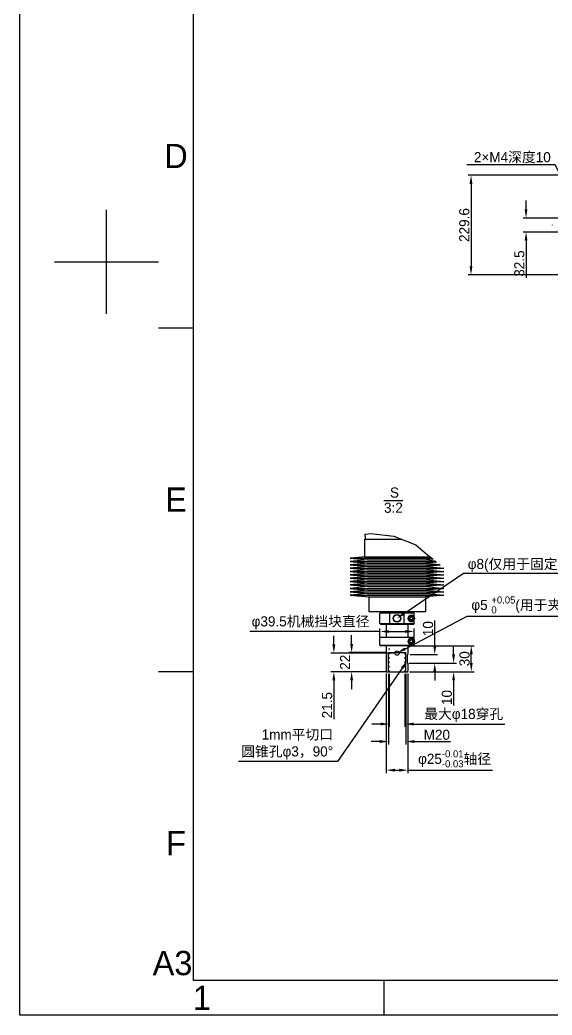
# Model space of a CAD drawing. Header units: millimetres. Extents: x 4086 to 8300, y 123 to 1549.
# Drawn here: x 6284 to 6652, y 124 to 812 of the extents above; entities that cross this region are included whole.
import ezdxf
from ezdxf import colors
from ezdxf.entities.mleader import LeaderData, LeaderLine
from ezdxf.enums import TextEntityAlignment as Align
from ezdxf.math import Vec2, Vec3

# ---------------------------------------------------------------- set-up
doc = ezdxf.new("R2010")
doc.units = ezdxf.units.MM
doc.linetypes.add('ACAD_ISO03W100', pattern=[30, 12, -18])
doc.layers.add('尺寸标注', color=7, linetype='Continuous')
doc.layers.add('模板', color=7, linetype='Continuous')
doc.layers.add('虚线层', color=7, linetype='ACAD_ISO03W100', lineweight=0)
doc.layers.add('轮廓实线层', color=7, linetype='Continuous', lineweight=30)
doc.styles.add('思源黑', font='SourceHanSansCN-Normal.ttf')
doc.dimstyles.new('尺寸标注_3_10比例', dxfattribs={"dimtxt": 7, "dimasz": 6, "dimexe": 2, "dimexo": 1.5, "dimgap": 1, "dimtad": 1, "dimdec": 1, "dimlfac": 3.333333, "dimdsep": 46, "dimtxsty": '思源黑', "dimcen": 0.09, "dimadec": 0, "dimazin": 0, "dimtp": 0.01, "dimtm": 0.01, "dimtfac": 1, "dimtdec": 1, "dimtofl": 0, "dimtmove": 0, "dimatfit": 3, "dimfxl": 0, "dimtolj": 1, "dimarcsym": 0})

# ---------------------------------------------------------------- blocks, each defined once
blk = doc.blocks.new('图纸1')
at = {"color": 2}
for p, q in [((6343.66, 608.42), (6343.66, 680.42)), ((6307.66, 644.42), (6379.66, 644.42)), ((6379.66, 598.82), (6403.66, 598.82)), ((6379.66, 361.22), (6403.66, 361.22)), ((6535.66, 123.62), (6535.66, 147.62))]:
    blk.add_line(p, q, dxfattribs=at)
for points in [[(6283.66, 123.62), (6283.66, 1549.22), (8299.66, 1549.22), (8299.66, 123.62)], [(6403.66, 147.62), (6403.66, 1525.22), (8275.66, 1525.22), (8275.66, 147.62)]]:
    blk.add_lwpolyline(points, close=True, dxfattribs=at)
at = {"color": 2, "style": '思源黑'}
for s, p in [('D', (6391.66, 717.62)), ('E', (6391.66, 480.02)), ('F', (6391.66, 242.42)), ('A3', (6389.26, 159.62)), ('1', (6409.66, 135.62))]:
    blk.add_text(s, height=16.8, dxfattribs=at).set_placement(p, align=Align.MIDDLE_CENTER)
for tag, height, p in [('整机外形图', 19.2, (7891.14, 256.64)), ('当前页', 12, (8059.66, 207.62)), ('总页数', 12, (8203.66, 207.62))]:
    blk.add_attdef(tag, text='', height=height, dxfattribs=at).set_placement(p, align=Align.MIDDLE)
at = {"color": 7, "style": '思源黑'}
for tag, height, p in [('编号', 19.2, (8134.84, 252.67)), ('比例', 12, (7939.66, 171.62))]:
    blk.add_attdef(tag, text='', height=height, dxfattribs=at).set_placement(p, align=Align.MIDDLE)
blk = doc.blocks.new('*D1413')
at = {"layer": 'Defpoints', "color": 0}
for p in [(6790.18, 704.31), (6595.76, 635.43), (6790.18, 635.43)]:
    blk.add_point(p, dxfattribs=at)
at = {"layer": '轮廓实线层', "color": 0, "lineweight": -2}
for p, q in [((6788.68, 704.31), (6593.76, 704.31)), ((6595.76, 698.31), (6595.76, 641.43)), ((6788.68, 635.43), (6593.76, 635.43))]:
    blk.add_line(p, q, dxfattribs=at)
at = {"layer": '轮廓实线层', "color": 0}
for points in [[(6596.76, 698.31), (6594.76, 698.31), (6595.76, 704.31)], [(6594.76, 641.43), (6596.76, 641.43), (6595.76, 635.43)]]:
    blk.add_solid(points, dxfattribs=at)
at = {"layer": '轮廓实线层', "color": 0, "insert": (6591.13, 669.87), "char_height": 7, "attachment_point": 5, "rotation": 90, "style": '思源黑'}
blk.add_mtext('\\A1;229.6', dxfattribs=at)
blk = doc.blocks.new('*D1547')
at = {"color": 0, "lineweight": -2}
for p, q in [((6538.58, 359.51), (6538.58, 310.77)), ((6550.58, 359.51), (6550.58, 310.77)), ((6532.58, 312.77), (6526.58, 312.77)), ((6556.58, 312.77), (6581.48, 312.77))]:
    blk.add_line(p, q, dxfattribs=at)
at = {"color": 0}
for points in [[(6532.58, 311.77), (6532.58, 313.77), (6538.58, 312.77)], [(6556.58, 313.77), (6556.58, 311.77), (6550.58, 312.77)]]:
    blk.add_solid(points, dxfattribs=at)
at = {"layer": 'Defpoints', "color": 0}
for p in [(6538.58, 361.01), (6550.58, 361.01), (6550.58, 312.77)]:
    blk.add_point(p, dxfattribs=at)
at = {"color": 0, "insert": (6572.11, 317.4), "char_height": 7, "attachment_point": 5, "style": '思源黑'}
blk.add_mtext('\\A1;\\A1;M20', dxfattribs=at)
blk = doc.blocks.new('*D1548')
at = {"color": 0, "lineweight": -2}
for p, q in [((6539.18, 359.51), (6539.18, 322.85)), ((6549.98, 359.51), (6549.98, 322.85)), ((6533.18, 324.85), (6527.18, 324.85)), ((6555.98, 324.85), (6619.26, 324.85))]:
    blk.add_line(p, q, dxfattribs=at)
at = {"color": 0}
for points in [[(6533.18, 323.85), (6533.18, 325.85), (6539.18, 324.85)], [(6555.98, 325.85), (6555.98, 323.85), (6549.98, 324.85)]]:
    blk.add_solid(points, dxfattribs=at)
at = {"layer": 'Defpoints', "color": 0}
for p in [(6539.18, 361.01), (6549.98, 361.01), (6549.98, 324.85)]:
    blk.add_point(p, dxfattribs=at)
at = {"color": 0, "insert": (6590.71, 330.82), "char_height": 7, "attachment_point": 5, "style": '思源黑'}
blk.add_mtext('\\A1;\\A1;最大φ18穿孔', dxfattribs=at)
blk = doc.blocks.new('*D1549')
at = {"color": 0, "lineweight": -2}
for p, q in [((6583.7, 373.01), (6583.7, 379.01)), ((6552.98, 367.01), (6585.7, 367.01)), ((6553.28, 361.01), (6585.7, 361.01)), ((6583.7, 355.01), (6583.7, 337.62))]:
    blk.add_line(p, q, dxfattribs=at)
at = {"color": 0}
for points in [[(6582.7, 373.01), (6584.7, 373.01), (6583.7, 367.01)], [(6584.7, 355.01), (6582.7, 355.01), (6583.7, 361.01)]]:
    blk.add_solid(points, dxfattribs=at)
at = {"layer": 'Defpoints', "color": 0}
for p in [(6551.48, 367.01), (6583.7, 367.01), (6551.78, 361.01)]:
    blk.add_point(p, dxfattribs=at)
at = {"color": 0, "insert": (6579.08, 343.2), "char_height": 7, "attachment_point": 5, "rotation": 90, "style": '思源黑'}
blk.add_mtext('\\A1;\\A1;10', dxfattribs=at)
blk = doc.blocks.new('*D1550')
at = {"color": 0, "lineweight": -2}
for p, q in [((6570.66, 379.01), (6570.66, 396.41)), ((6553.58, 373.01), (6572.66, 373.01)), ((6553.58, 367.01), (6572.66, 367.01)), ((6570.66, 361.01), (6570.66, 355.01))]:
    blk.add_line(p, q, dxfattribs=at)
at = {"color": 0}
for points in [[(6569.66, 379.01), (6571.66, 379.01), (6570.66, 373.01)], [(6571.66, 361.01), (6569.66, 361.01), (6570.66, 367.01)]]:
    blk.add_solid(points, dxfattribs=at)
at = {"layer": 'Defpoints', "color": 0}
for p in [(6552.08, 373.01), (6570.66, 373.01), (6552.08, 367.01)]:
    blk.add_point(p, dxfattribs=at)
at = {"color": 0, "insert": (6566.04, 390.83), "char_height": 7, "attachment_point": 5, "rotation": 90, "style": '思源黑'}
blk.add_mtext('\\A1;\\A1;10', dxfattribs=at)
blk = doc.blocks.new('*D1551')
at = {"color": 0, "lineweight": -2}
for p, q in [((6553.58, 379.01), (6597.93, 379.01)), ((6595.93, 367.01), (6595.93, 373.01)), ((6553.28, 361.01), (6597.93, 361.01))]:
    blk.add_line(p, q, dxfattribs=at)
at = {"color": 0}
for points in [[(6596.93, 373.01), (6594.93, 373.01), (6595.93, 379.01)], [(6594.93, 367.01), (6596.93, 367.01), (6595.93, 361.01)]]:
    blk.add_solid(points, dxfattribs=at)
at = {"layer": 'Defpoints', "color": 0}
for p in [(6552.08, 379.01), (6595.93, 379.01), (6551.78, 361.01)]:
    blk.add_point(p, dxfattribs=at)
at = {"color": 0, "insert": (6591.3, 370.01), "char_height": 7, "attachment_point": 5, "rotation": 90, "style": '思源黑'}
blk.add_mtext('\\A1;\\A1;30', dxfattribs=at)
blk = doc.blocks.new('*D1552')
at = {"color": 0, "lineweight": -2}
for p, q in [((6513.15, 380.21), (6513.15, 386.21)), ((6537.08, 374.21), (6511.15, 374.21)), ((6537.08, 361.01), (6511.15, 361.01)), ((6513.15, 355.01), (6513.15, 349.01))]:
    blk.add_line(p, q, dxfattribs=at)
at = {"color": 0}
for points in [[(6512.15, 380.21), (6514.15, 380.21), (6513.15, 374.21)], [(6514.15, 355.01), (6512.15, 355.01), (6513.15, 361.01)]]:
    blk.add_solid(points, dxfattribs=at)
at = {"layer": 'Defpoints', "color": 0}
for p in [(6513.15, 374.21), (6538.58, 374.21), (6538.58, 361.01)]:
    blk.add_point(p, dxfattribs=at)
at = {"color": 0, "insert": (6508.59, 367.61), "char_height": 7, "attachment_point": 5, "rotation": 90, "style": '思源黑'}
blk.add_mtext('\\A1;\\A1;22', dxfattribs=at)
blk = doc.blocks.new('*D1553')
at = {"color": 0, "lineweight": -2}
for p, q in [((6500.87, 379.91), (6500.87, 385.91)), ((6543.08, 373.91), (6498.87, 373.91)), ((6535.88, 361.01), (6498.87, 361.01)), ((6500.87, 355.01), (6500.87, 328.18))]:
    blk.add_line(p, q, dxfattribs=at)
at = {"color": 0}
for points in [[(6499.87, 379.91), (6501.87, 379.91), (6500.87, 373.91)], [(6501.87, 355.01), (6499.87, 355.01), (6500.87, 361.01)]]:
    blk.add_solid(points, dxfattribs=at)
at = {"layer": 'Defpoints', "color": 0}
for p in [(6544.58, 373.91), (6500.87, 361.01), (6537.38, 361.01)]:
    blk.add_point(p, dxfattribs=at)
at = {"color": 0, "insert": (6496.24, 337.89), "char_height": 7, "attachment_point": 5, "rotation": 90, "style": '思源黑'}
blk.add_mtext('\\A1;\\A1;21.5', dxfattribs=at)
blk = doc.blocks.new('*D1554')
at = {"color": 0, "lineweight": -2}
for p, q in [((6532.73, 388.85), (6442.81, 388.85)), ((6532.73, 382.36), (6532.73, 390.85)), ((6538.73, 388.85), (6550.42, 388.85)), ((6556.42, 381.32), (6556.42, 390.85))]:
    blk.add_line(p, q, dxfattribs=at)
at = {"color": 0}
for points in [[(6538.73, 389.85), (6538.73, 387.85), (6532.73, 388.85)], [(6550.42, 387.85), (6550.42, 389.85), (6556.42, 388.85)]]:
    blk.add_solid(points, dxfattribs=at)
at = {"layer": 'Defpoints', "color": 0}
for p in [(6556.42, 388.85), (6532.73, 380.86), (6556.42, 379.82)]:
    blk.add_point(p, dxfattribs=at)
at = {"color": 0, "insert": (6484.77, 394.8), "char_height": 7, "attachment_point": 5, "style": '思源黑'}
blk.add_mtext('\\A1;\\A1;{φ39.5机械挡块直径}', dxfattribs=at)
blk = doc.blocks.new('*D1555')
at = {"color": 0, "lineweight": -2}
for p, q in [((6537.08, 359.81), (6537.08, 290.97)), ((6552.08, 359.81), (6552.08, 290.97)), ((6543.08, 292.97), (6546.08, 292.97)), ((6552.08, 292.97), (6610.73, 292.97))]:
    blk.add_line(p, q, dxfattribs=at)
at = {"color": 0}
for points in [[(6543.08, 293.97), (6543.08, 291.97), (6537.08, 292.97)], [(6546.08, 291.97), (6546.08, 293.97), (6552.08, 292.97)]]:
    blk.add_solid(points, dxfattribs=at)
at = {"layer": 'Defpoints', "color": 0}
for p in [(6537.08, 361.31), (6552.08, 361.31), (6552.08, 292.97)]:
    blk.add_point(p, dxfattribs=at)
at = {"color": 0, "insert": (6584.4, 300.82), "char_height": 7, "attachment_point": 5, "style": '思源黑'}
blk.add_mtext('\\A1;\\A1;φ25{\\H0.7x;\\S-0.01^ -0.03;}{\\H1.00002x;轴径}', dxfattribs=at)
blk = doc.blocks.new('*D1632')
at = {"color": 0, "lineweight": -2}
for p, q in [((6633.83, 680.74), (6633.83, 686.74)), ((6671.76, 674.74), (6631.83, 674.74)), ((6671.76, 664.99), (6631.83, 664.99)), ((6633.83, 658.99), (6633.83, 633.46))]:
    blk.add_line(p, q, dxfattribs=at)
at = {"color": 0}
for points in [[(6632.83, 680.74), (6634.83, 680.74), (6633.83, 674.74)], [(6634.83, 658.99), (6632.83, 658.99), (6633.83, 664.99)]]:
    blk.add_solid(points, dxfattribs=at)
at = {"layer": 'Defpoints', "color": 0}
for p in [(6673.26, 674.74), (6633.83, 664.99), (6673.26, 664.99)]:
    blk.add_point(p, dxfattribs=at)
at = {"color": 0, "insert": (6629.2, 643.23), "char_height": 7, "attachment_point": 5, "rotation": 90, "style": '思源黑'}
blk.add_mtext('\\A1;32.5', dxfattribs=at)

msp = doc.modelspace()

# ---------------------------------------------------------------- linework, layer by layer
for p, q in [((6651.853, 669.895), (6651.853, 669.869)), ((6651.853, 669.869), (6651.853, 669.843)), ((6522.611, 456.087), (6526.421, 456.674)), ((6522.671, 452.651), (6522.611, 456.087)), ((6526.421, 456.674), (6542.363, 454.745)), ((6542.363, 454.745), (6557.61, 448.662)), ((6522.29, 440.554), (6522.29, 452.644)), ((6522.29, 452.644), (6547.628, 452.644)), ((6557.61, 448.662), (6567.343, 440.554)), ((6523.206, 440.554), (6512.141, 439.489)), ((6522.29, 440.554), (6567.343, 440.554)), ((6565.953, 440.554), (6567.525, 440.403)), ((6567.525, 440.403), (6569.493, 438.764)), ((6512.141, 439.489), (6524.141, 438.333)), ((6512.141, 439.489), (6568.623, 439.489)), ((6524.141, 438.333), (6512.141, 437.178)), ((6512.141, 437.178), (6571.397, 437.178)), ((6512.141, 437.178), (6524.141, 436.022)), ((6524.141, 436.022), (6512.141, 434.867)), ((6512.141, 434.867), (6524.141, 433.711)), ((6512.141, 434.867), (6574.171, 434.867)), ((6524.141, 433.711), (6512.141, 432.556)), ((6524.141, 438.333), (6565.019, 438.333)), ((6524.141, 436.022), (6565.019, 436.022)), ((6524.141, 433.711), (6565.019, 433.711)), ((6569.493, 438.764), (6565.019, 438.333)), ((6565.019, 438.333), (6570.662, 437.79)), ((6571.979, 436.693), (6565.019, 436.022)), ((6565.019, 436.022), (6573.799, 435.177)), ((6574.466, 434.621), (6565.019, 433.711)), ((6565.019, 433.711), (6576.936, 432.564)), ((6570.662, 437.79), (6571.979, 436.693)), ((6573.799, 435.177), (6574.466, 434.621)), ((6512.141, 432.556), (6576.946, 432.556)), ((6512.141, 432.556), (6524.141, 431.4)), ((6524.141, 431.4), (6512.141, 430.245)), ((6512.141, 430.245), (6524.141, 429.09)), ((6512.141, 430.245), (6577.019, 430.245)), ((6524.141, 429.09), (6512.141, 427.934)), ((6512.141, 427.934), (6577.019, 427.934)), ((6512.141, 427.934), (6524.141, 426.779)), ((6524.141, 426.779), (6512.141, 425.623)), ((6524.141, 431.4), (6565.019, 431.4)), ((6524.141, 429.09), (6565.019, 429.09)), ((6524.141, 426.779), (6565.019, 426.779)), ((6576.953, 432.55), (6565.019, 431.4)), ((6565.019, 431.4), (6577.019, 430.245)), ((6577.019, 430.245), (6565.019, 429.09)), ((6565.019, 429.09), (6577.019, 427.934)), ((6577.019, 427.934), (6565.019, 426.779)), ((6565.019, 426.779), (6577.019, 425.623)), ((6576.936, 432.564), (6576.953, 432.55)), ((6512.141, 425.623), (6524.141, 424.468)), ((6512.141, 425.623), (6577.019, 425.623)), ((6524.141, 424.468), (6512.141, 423.312)), ((6512.141, 423.312), (6577.019, 423.312)), ((6512.141, 423.312), (6524.141, 422.157)), ((6524.141, 422.157), (6512.141, 421.001)), ((6512.141, 421.001), (6524.141, 419.846)), ((6512.141, 421.001), (6577.019, 421.001)), ((6524.141, 419.846), (6512.141, 418.69)), ((6524.141, 424.468), (6565.019, 424.468)), ((6524.141, 422.157), (6565.019, 422.157)), ((6524.141, 419.846), (6565.019, 419.846)), ((6577.019, 425.623), (6565.019, 424.468)), ((6565.019, 424.468), (6577.019, 423.312)), ((6577.019, 423.312), (6565.019, 422.157)), ((6565.019, 422.157), (6577.019, 421.001)), ((6577.019, 421.001), (6565.019, 419.846)), ((6565.019, 419.846), (6577.019, 418.69)), ((6512.141, 418.69), (6524.141, 417.535)), ((6512.141, 418.69), (6577.019, 418.69)), ((6524.141, 417.535), (6512.141, 416.379)), ((6512.141, 416.379), (6524.141, 415.224)), ((6512.141, 416.379), (6577.019, 416.379)), ((6524.141, 415.224), (6512.141, 414.068)), ((6512.141, 414.068), (6524.99, 412.831)), ((6512.141, 414.068), (6577.019, 414.068)), ((6524.141, 417.535), (6565.019, 417.535)), ((6524.141, 415.224), (6565.019, 415.224)), ((6577.019, 414.068), (6564.17, 412.831)), ((6577.019, 418.69), (6565.019, 417.535)), ((6565.019, 417.535), (6577.019, 416.379)), ((6577.019, 416.379), (6565.019, 415.224)), ((6565.019, 415.224), (6577.019, 414.068)), ((6524.99, 412.831), (6524.99, 402.713)), ((6524.99, 412.831), (6564.17, 412.831)), ((6564.17, 412.831), (6564.17, 402.713)), ((6524.99, 402.713), (6564.17, 402.713)), ((6533.03, 401.813), (6532.73, 401.513)), ((6532.73, 394.313), (6532.73, 401.513)), ((6556.421, 401.513), (6532.73, 401.513)), ((6533.03, 401.813), (6556.121, 401.813)), ((6537.08, 402.713), (6537.08, 401.813)), ((6537.357, 401.813), (6537.357, 402.713)), ((6537.995, 401.813), (6537.995, 402.713)), ((6539.768, 401.813), (6539.703, 401.513)), ((6539.703, 394.313), (6539.703, 401.513)), ((6546.571, 401.813), (6546.571, 402.713)), ((6546.571, 399.253), (6546.571, 399.737)), ((6548.144, 401.813), (6548.144, 402.713)), ((6549.391, 401.813), (6549.456, 401.513)), ((6549.456, 394.313), (6549.456, 401.513)), ((6549.94, 401.813), (6549.94, 402.713)), ((6550.981, 401.813), (6550.981, 402.713)), ((6552.08, 402.713), (6552.08, 401.813)), ((6556.044, 399.521), (6556.044, 399.305)), ((6556.121, 401.813), (6556.421, 401.513)), ((6556.421, 398.699), (6556.421, 401.513)), ((6533.03, 394.013), (6532.73, 394.313)), ((6532.73, 394.313), (6556.421, 394.313)), ((6533.03, 394.013), (6556.121, 394.013)), ((6537.08, 394.013), (6537.08, 385.013)), ((6539.768, 394.013), (6539.703, 394.313)), ((6546.571, 396.089), (6546.571, 396.573)), ((6549.391, 394.013), (6549.456, 394.313)), ((6552.08, 394.013), (6552.08, 385.013)), ((6553.962, 398.8), (6553.445, 397.906)), ((6553.445, 397.906), (6553.961, 397.012)), ((6553.961, 397.012), (6554.993, 397.012)), ((6554.994, 398.8), (6553.962, 398.8)), ((6554.993, 397.012), (6555.509, 397.906)), ((6555.509, 397.906), (6554.994, 398.8)), ((6556.044, 396.507), (6556.044, 396.29)), ((6556.421, 394.313), (6556.121, 394.013)), ((6556.421, 394.313), (6556.421, 397.113)), ((6533.03, 385.013), (6532.73, 384.713)), ((6532.73, 379.313), (6532.73, 384.713)), ((6556.421, 384.713), (6532.73, 384.713)), ((6532.73, 379.313), (6556.421, 379.313)), ((6533.03, 379.013), (6532.73, 379.313)), ((6533.03, 385.013), (6556.121, 385.013)), ((6556.121, 379.013), (6533.03, 379.013)), ((6537.08, 379.013), (6537.08, 361.313)), ((6552.08, 379.013), (6552.08, 373.013)), ((6553.962, 382.9), (6553.445, 382.006)), ((6553.445, 382.006), (6553.961, 381.112)), ((6553.961, 381.112), (6554.993, 381.112)), ((6554.994, 382.9), (6553.962, 382.9)), ((6554.993, 381.112), (6555.509, 382.006)), ((6555.509, 382.006), (6554.994, 382.9)), ((6556.044, 383.621), (6556.044, 383.405)), ((6556.044, 380.607), (6556.044, 380.39)), ((6556.421, 384.713), (6556.121, 385.013)), ((6556.121, 379.013), (6556.421, 379.313)), ((6556.421, 382.799), (6556.421, 384.713)), ((6556.421, 379.313), (6556.421, 381.213)), ((6551.48, 373.013), (6552.08, 373.013)), ((6551.48, 373.013), (6551.48, 367.013)), ((6552.08, 367.013), (6551.48, 367.013)), ((6552.08, 367.013), (6552.08, 361.313)), ((6537.38, 361.013), (6537.08, 361.313)), ((6537.38, 361.013), (6551.78, 361.013)), ((6551.78, 361.013), (6552.08, 361.313))]:
    msp.add_line(p, q)
for centre, radius in [((6544.58, 397.913), 2.7), ((6544.58, 397.913), 2.4), ((6554.477, 397.906), 2.1), ((6554.477, 397.906), 2.01), ((6554.477, 397.906), 1.032), ((6554.477, 382.006), 2.1), ((6554.477, 382.006), 2.01), ((6554.477, 382.006), 1.032), ((6544.58, 373.913), 1.5), ((6544.58, 373.913), 1.5)]:
    msp.add_circle(centre, radius)
for centre, radius, start, end in [((6665.758, 669.868), 13.905, 179.59357, 179.887274), ((6665.762, 669.87), 13.909, 180.112312, 180.81235), ((6554.477, 397.906), 2.25, 45.889331, 314.110669), ((6554.477, 382.006), 2.25, 45.889331, 314.110669)]:
    msp.add_arc(centre, radius, start, end)
at = {"layer": '虚线层', "ltscale": 0.1}
for p, q in [((6539.18, 361.013), (6539.18, 379.013)), ((6549.98, 361.013), (6549.98, 379.013))]:
    msp.add_line(p, q, dxfattribs=at)
at = {"layer": '轮廓实线层'}
for p, q in [((6538.58, 361.013), (6538.58, 374.213)), ((6538.58, 374.213), (6550.58, 374.213)), ((6550.58, 361.013), (6550.58, 374.213))]:
    msp.add_line(p, q, dxfattribs=at)

# ---------------------------------------------------------------- block references
at = {"layer": '模板'}
msp.add_blockref('图纸1', (0, 0), dxfattribs=at)

# ---------------------------------------------------------------- texts
at = {"insert": (6548.564, 488.413), "char_height": 7, "width": 19.34754, "attachment_point": 3, "line_spacing_factor": 0.9, "style": '思源黑'}
msp.add_mtext('\\pxqc;   S\\P\\pq*;{\\O3:2}', dxfattribs=at)

# ---------------------------------------------------------------- dimensions: what is measured, and where the dimension line sits
dim = msp.add_linear_dim(base=(6633.827, 664.994), p1=(6673.255, 674.744), p2=(6673.255, 664.994), angle=90, dimstyle='尺寸标注_3_10比例')
dim.commit()
dim.dimension.update_dxf_attribs({"geometry": '*D1632', "text_midpoint": (6629.196, 643.229)})
for base, p1, p2, text, picture, middle in [((6556.421, 388.85), (6532.73, 380.855), (6556.421, 379.818), '\\A1;{φ39.5机械挡块直径}', '*D1554', (6484.771, 388.85)), ((6550.58, 312.775), (6538.58, 361.013), (6550.58, 361.013), '\\A1;M20', '*D1547', (6572.112, 312.775)), ((6549.98, 324.85), (6539.18, 361.013), (6549.98, 361.013), '\\A1;最大φ18穿孔', '*D1548', (6590.708, 324.85)), ((6552.08, 292.971), (6537.08, 361.313), (6552.08, 361.313), '\\A1;φ25{\\H0.7x;\\S-0.01^ -0.03;}{\\H1.00002x;轴径}', '*D1555', (6584.404, 292.971))]:
    dim = msp.add_linear_dim(base=base, p1=p1, p2=p2, text=text, dimstyle='尺寸标注_3_10比例', override={"dimtxsty": '思源黑'})
    dim.commit()
    dim.dimension.update_dxf_attribs({"geometry": picture, "text_midpoint": middle, "dimtype": 160})
for base, p1, p2, text, picture, middle in [((6570.663, 373.013), (6552.08, 367.013), (6552.08, 373.013), '\\A1;10', '*D1550', (6570.663, 390.827)), ((6500.867, 361.013), (6544.58, 373.913), (6537.38, 361.013), '\\A1;21.5', '*D1553', (6500.867, 337.892)), ((6583.704, 367.013), (6551.78, 361.013), (6551.48, 367.013), '\\A1;10', '*D1549', (6583.704, 343.198)), ((6595.934, 379.013), (6551.78, 361.013), (6552.08, 379.013), '\\A1;30', '*D1551', (6595.934, 370.013))]:
    dim = msp.add_linear_dim(base=base, p1=p1, p2=p2, angle=90, text=text, dimstyle='尺寸标注_3_10比例', override={"dimtxsty": '思源黑'})
    dim.commit()
    dim.dimension.update_dxf_attribs({"geometry": picture, "text_midpoint": middle, "dimtype": 160})
dim = msp.add_linear_dim(base=(6513.15, 374.213), p1=(6538.58, 361.013), p2=(6538.58, 374.213), angle=90, text='\\A1;22', dimstyle='尺寸标注_3_10比例', override={"dimtxsty": '思源黑'})
dim.commit()
dim.dimension.update_dxf_attribs({"geometry": '*D1552', "text_midpoint": (6508.587, 367.613)})
at = {"layer": '轮廓实线层'}
dim = msp.add_linear_dim(base=(6595.76, 635.432), p1=(6790.176, 704.306), p2=(6790.175, 635.432), angle=90, dimstyle='尺寸标注_3_10比例', dxfattribs=at)
dim.commit()
dim.dimension.update_dxf_attribs({"geometry": '*D1413', "text_midpoint": (6595.76, 669.869), "dimtype": 160})

# ---------------------------------------------------------------- leaders
ml = msp.add_multileader_mtext('Standard')
ml.set_content('φ{\\C256;8(仅用于固定下侧M20螺钉)}', style='思源黑')
ml.set_leader_properties()
ml.build(insert=Vec2(0, 0))
ml.multileader.update_dxf_attribs({"text_left_attachment_type": 5, "text_right_attachment_type": 5, "dogleg_length": 1, "arrow_head_size": 6})
ctx = ml.context
ctx.base_point, ctx.char_height, ctx.arrow_head_size, ctx.plane_origin = Vec3(6591.486, 429.089), 7, 6, Vec3(6734.635, 435.73)
ctx.left_attachment, ctx.right_attachment = 5, 5
notes = []
notes.append((ctx, [(0, (1, 1, 0), (6590.486, 429.089), (1, 0), 1, [(0, [(6544.58, 397.913)], 0, [])])]))
ctx.mtext.insert, ctx.mtext.flow_direction = Vec3(6593.486, 439.036), 5
ml = msp.add_multileader_mtext('Standard')
ml.set_content('\\A1;{\\C256;φ5 {\\H0.7x;\\S+0.05^ 0;}(用于夹具装配定位使用)}', style='思源黑')
ml.set_leader_properties()
ml.build(insert=Vec2(0, 0))
ml.multileader.update_dxf_attribs({"text_left_attachment_type": 5, "text_right_attachment_type": 5, "dogleg_length": 1, "arrow_head_size": 6})
ctx = ml.context
ctx.base_point, ctx.char_height, ctx.arrow_head_size, ctx.plane_origin = Vec3(6593.981, 399.413), 7, 6, Vec3(6734.635, 412.03)
ctx.left_attachment, ctx.right_attachment = 5, 5
notes.append((ctx, [(0, (1, 1, 0), (6592.981, 399.413), (1, 0), 1, [(0, [(6544.58, 373.913)], 0, [])])]))
ctx.mtext.insert, ctx.mtext.flow_direction = Vec3(6595.981, 413.104), 5
ml = msp.add_multileader_mtext('Standard')
ml.set_content('1mm平切口\\P圆锥孔{\\A1;\\C256;φ}3，90°', style='思源黑')
ml.set_leader_properties()
ml.build(insert=Vec2(0, 0))
ml.multileader.update_dxf_attribs({"text_left_attachment_type": 5, "text_right_attachment_type": 5, "dogleg_length": 1, "arrow_head_size": 6})
ctx = ml.context
ctx.base_point, ctx.char_height, ctx.arrow_head_size, ctx.plane_origin = Vec3(6434.966, 298.981), 7, 6, Vec3(6551.097, 369.201)
ctx.left_attachment, ctx.right_attachment, ctx.text_align_type = 5, 5, 2
notes.append((ctx, [(0, (1, 1, 0), (6503.358, 298.981), (-1, 0), 1, [(0, [(6551.48, 368.453)], 0, [])])]))
ctx.mtext.insert, ctx.mtext.alignment, ctx.mtext.flow_direction = Vec3(6500.358, 321.122), 3, 5
at = {"layer": '尺寸标注'}
ml = msp.add_multileader_mtext('Standard', dxfattribs=at)
ml.set_content('2×M4{\\A1;\\C256;深度}10', style='思源黑')
ml.set_leader_properties()
ml.build(insert=Vec2(0, 0))
ml.multileader.update_dxf_attribs({"text_left_attachment_type": 5, "text_right_attachment_type": 5, "dogleg_length": 1, "arrow_head_size": 6})
ctx = ml.context
ctx.base_point, ctx.char_height, ctx.arrow_head_size, ctx.plane_origin = Vec3(6592.423, 711.539), 7, 6, Vec3(6673.284, 664.809)
ctx.left_attachment, ctx.right_attachment, ctx.text_align_type = 5, 5, 2
notes.append((ctx, [(0, (1, 1, 0), (6653.932, 711.539), (-1, 0), 1, [(0, [(6673.126, 674.785)], 0, [])])]))
ctx.mtext.insert, ctx.mtext.alignment, ctx.mtext.flow_direction = Vec3(6650.932, 720.3), 3, 5
for ctx, leaders in notes:
    for number, flags, end, landing, length, lines in leaders:
        leader = LeaderData()
        leader.index, (leader.has_last_leader_line, leader.has_dogleg_vector, leader.attachment_direction) = number, flags
        leader.last_leader_point, leader.dogleg_vector, leader.dogleg_length = Vec3(end), Vec3(landing), length
        for number, points, colour, breaks in lines:
            line = LeaderLine()
            line.index, line.vertices, line.color, line.breaks = number, Vec3.list(points), colors.encode_raw_color(colour), breaks
            leader.lines.append(line)
        ctx.leaders.append(leader)

doc.saveas('drawing.dxf')
